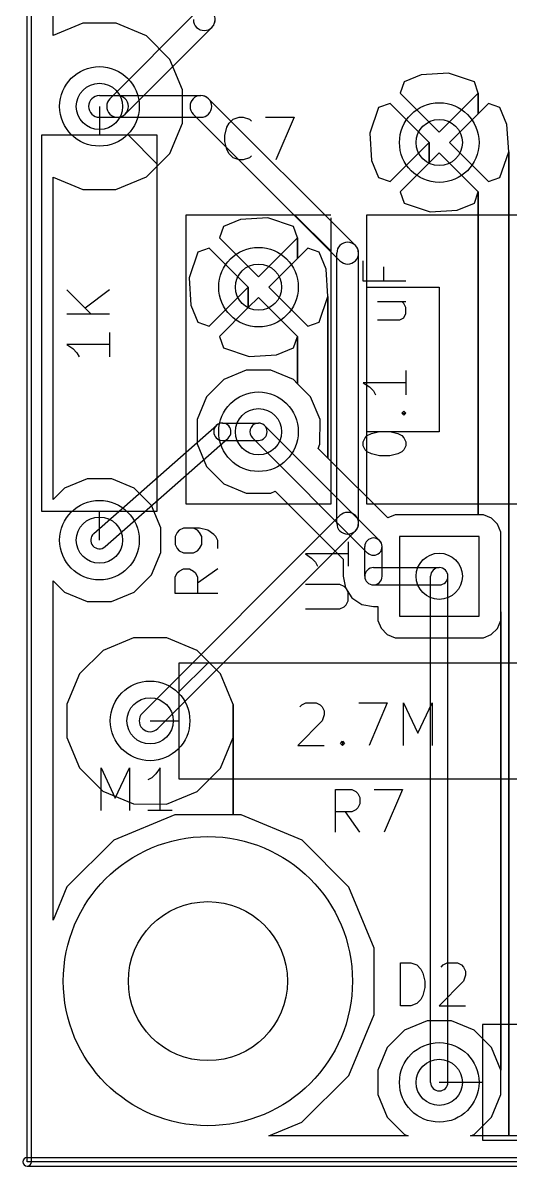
# Model space of a CAD drawing. Extents: x 10 to 410, y -287 to -10.
# Drawn here: x 162.49 to 171.04, y -150.57 to -130.49 of the extents above; entities that cross this region are included whole.
import ezdxf

# ---------------------------------------------------------------- set-up
doc = ezdxf.new("R2010")
doc.units = 0
doc.header["$MEASUREMENT"] = 0
doc.layers.add('Black', color=250, linetype='CONTINUOUS')
doc.layers.add('White', color=7, linetype='CONTINUOUS')

msp = doc.modelspace()

# ---------------------------------------------------------------- linework, layer by layer
at = {"layer": 'BLACK'}
for p, q in [((162.56, -150.495), (162.56, -112.395)), ((162.56, -150.495), (162.56, -112.395)), ((162.56, -150.495), (162.56, -112.395)), ((162.56, -150.495), (162.56, -112.395)), ((162.56, -150.495), (162.56, -112.395)), ((162.56, -150.495), (162.56, -112.395)), ((162.56, -150.495), (162.56, -112.395)), ((162.635, -150.495), (162.635, -112.395)), ((163.016, -130.709), (163.016, -129.794)), ((163.016, -130.709), (163.016, -129.794)), ((163.541, -130.492), (163.016, -130.709)), ((163.541, -130.492), (163.016, -130.709)), ((164.122, -130.493), (163.541, -130.492)), ((164.122, -130.493), (163.541, -130.492)), ((164.658, -130.716), (164.122, -130.493)), ((164.658, -130.716), (164.122, -130.493)), ((165.069, -131.127), (164.658, -130.716)), ((165.069, -131.127), (164.658, -130.716)), ((165.291, -131.664), (165.069, -131.127)), ((165.291, -131.664), (165.069, -131.127)), ((169.183, -131.523), (169.114, -131.723)), ((169.183, -131.523), (169.114, -131.723)), ((169.482, -131.399), (169.183, -131.523)), ((169.482, -131.399), (169.183, -131.523)), ((169.961, -131.369), (169.482, -131.399)), ((169.961, -131.369), (169.482, -131.399)), ((170.415, -131.523), (169.961, -131.369)), ((170.415, -131.523), (169.961, -131.369)), ((170.484, -131.723), (170.415, -131.523)), ((170.484, -131.723), (170.415, -131.523)), ((165.29, -132.245), (165.291, -131.664)), ((165.29, -132.245), (165.291, -131.664)), ((169.114, -131.723), (169.799, -132.408)), ((169.114, -131.723), (169.799, -132.408)), ((169.799, -132.408), (170.484, -131.723)), ((169.799, -132.408), (170.484, -131.723)), ((170.484, -132.083), (170.484, -131.723)), ((170.484, -131.723), (170.484, -132.083)), ((170.484, -132.083), (170.484, -131.723)), ((170.484, -131.723), (170.484, -132.083)), ((163.83, -131.953), (163.83, -132.461)), ((168.934, -131.903), (168.734, -131.972)), ((168.934, -131.903), (168.734, -131.972)), ((169.619, -132.588), (168.934, -131.903)), ((169.619, -132.588), (168.934, -131.903)), ((170.664, -131.903), (170.484, -132.083)), ((170.664, -131.903), (170.484, -132.083)), ((170.864, -131.972), (170.664, -131.903)), ((170.864, -131.972), (170.664, -131.903)), ((166.178, -132.177), (166.285, -132.142)), ((166.285, -132.142), (166.356, -132.142)), ((166.356, -132.142), (166.463, -132.177)), ((166.749, -132.142), (167.249, -132.142)), ((167.249, -132.142), (166.928, -132.892)), ((168.734, -131.972), (168.58, -132.426)), ((168.734, -131.972), (168.58, -132.426)), ((170.484, -132.083), (169.979, -132.588)), ((170.484, -132.083), (169.979, -132.588)), ((170.988, -132.271), (170.864, -131.972)), ((170.988, -132.271), (170.864, -131.972)), ((165.067, -132.781), (165.29, -132.245)), ((165.067, -132.781), (165.29, -132.245)), ((166.035, -132.463), (166.07, -132.32)), ((166.07, -132.32), (166.106, -132.249)), ((166.106, -132.249), (166.178, -132.177)), ((166.463, -132.177), (166.499, -132.213)), ((171.018, -132.75), (170.988, -132.271)), ((171.018, -132.75), (170.988, -132.271)), ((164.846, -132.461), (162.814, -132.461)), ((162.814, -132.461), (162.814, -139.065)), ((164.338, -132.461), (164.846, -132.969)), ((164.846, -139.065), (164.846, -132.461)), ((166.035, -132.57), (166.035, -132.463)), ((168.58, -132.426), (168.61, -132.905)), ((168.58, -132.426), (168.61, -132.905)), ((166.07, -132.713), (166.035, -132.57)), ((166.106, -132.784), (166.07, -132.713)), ((168.934, -133.273), (169.619, -132.588)), ((168.934, -133.273), (169.619, -132.588)), ((169.619, -132.947), (169.619, -132.588)), ((169.619, -132.588), (169.619, -132.947)), ((169.619, -132.947), (169.619, -132.588)), ((169.619, -132.588), (169.619, -132.947)), ((169.979, -132.588), (170.664, -133.273)), ((169.979, -132.588), (170.664, -133.273)), ((170.864, -133.204), (171.018, -132.75)), ((170.864, -133.204), (171.018, -132.75)), ((171.018, -150.039), (171.018, -132.75)), ((171.018, -132.75), (171.018, -150.039)), ((171.018, -150.039), (171.018, -132.75)), ((171.018, -132.75), (171.018, -150.039)), ((164.656, -133.192), (165.067, -132.781)), ((164.656, -133.192), (165.067, -132.781)), ((166.178, -132.856), (166.106, -132.784)), ((166.285, -132.892), (166.178, -132.856)), ((166.356, -132.892), (166.285, -132.892)), ((166.463, -132.856), (166.356, -132.892)), ((166.499, -132.82), (166.463, -132.856)), ((168.61, -132.905), (168.734, -133.204)), ((168.61, -132.905), (168.734, -133.204)), ((169.619, -132.947), (169.114, -133.453)), ((169.619, -132.947), (169.114, -133.453)), ((169.799, -132.768), (169.619, -132.947)), ((169.799, -132.768), (169.619, -132.947)), ((170.484, -133.453), (169.799, -132.768)), ((170.484, -133.453), (169.799, -132.768)), ((163.016, -138.86), (163.016, -133.196)), ((163.016, -133.196), (163.538, -133.413)), ((163.016, -138.86), (163.016, -133.196)), ((163.016, -133.196), (163.538, -133.413)), ((164.119, -133.414), (164.656, -133.192)), ((164.119, -133.414), (164.656, -133.192)), ((168.734, -133.204), (168.934, -133.273)), ((168.734, -133.204), (168.934, -133.273)), ((170.664, -133.273), (170.864, -133.204)), ((170.664, -133.273), (170.864, -133.204)), ((163.538, -133.413), (164.119, -133.414)), ((163.538, -133.413), (164.119, -133.414)), ((169.114, -133.453), (169.183, -133.653)), ((169.114, -133.453), (169.183, -133.653)), ((170.415, -133.653), (170.484, -133.453)), ((170.415, -133.653), (170.484, -133.453)), ((170.484, -139.128), (170.484, -133.453)), ((170.484, -133.453), (170.484, -139.128)), ((170.484, -139.128), (170.484, -133.453)), ((170.484, -133.453), (170.484, -139.128)), ((169.183, -133.653), (169.637, -133.807)), ((169.183, -133.653), (169.637, -133.807)), ((170.116, -133.777), (170.415, -133.653)), ((170.116, -133.777), (170.415, -133.653)), ((165.354, -138.938), (165.354, -133.858)), ((165.354, -133.858), (167.894, -133.858)), ((166.307, -133.939), (166.008, -134.063)), ((166.307, -133.939), (166.008, -134.063)), ((166.786, -133.909), (166.307, -133.939)), ((166.786, -133.909), (166.307, -133.939)), ((167.24, -134.063), (166.786, -133.909)), ((167.24, -134.063), (166.786, -133.909)), ((167.259, -133.858), (167.894, -134.493)), ((167.894, -133.909), (167.894, -138.938)), ((168.529, -133.858), (178.689, -133.858)), ((168.529, -138.938), (168.529, -133.858)), ((169.637, -133.807), (170.116, -133.777)), ((169.637, -133.807), (170.116, -133.777)), ((166.008, -134.063), (165.939, -134.263)), ((166.008, -134.063), (165.939, -134.263)), ((167.309, -134.263), (167.24, -134.063)), ((167.309, -134.263), (167.24, -134.063)), ((165.939, -134.263), (166.624, -134.948)), ((165.939, -134.263), (166.624, -134.948)), ((166.624, -134.948), (167.309, -134.263)), ((166.624, -134.948), (167.309, -134.263)), ((167.309, -134.623), (167.309, -134.263)), ((167.309, -134.263), (167.309, -134.623)), ((167.309, -134.623), (167.309, -134.263)), ((167.309, -134.263), (167.309, -134.623)), ((165.559, -134.512), (165.405, -134.966)), ((165.559, -134.512), (165.405, -134.966)), ((165.759, -134.443), (165.559, -134.512)), ((165.759, -134.443), (165.559, -134.512)), ((166.444, -135.128), (165.759, -134.443)), ((166.444, -135.128), (165.759, -134.443)), ((167.489, -134.443), (167.309, -134.623)), ((167.489, -134.443), (167.309, -134.623)), ((167.689, -134.512), (167.489, -134.443)), ((167.689, -134.512), (167.489, -134.443)), ((167.813, -134.811), (167.689, -134.512)), ((167.813, -134.811), (167.689, -134.512)), ((167.309, -134.623), (166.804, -135.128)), ((167.309, -134.623), (166.804, -135.128)), ((168.464, -135.023), (168.464, -134.666)), ((165.405, -134.966), (165.435, -135.445)), ((165.405, -134.966), (165.435, -135.445)), ((167.843, -135.29), (167.813, -134.811)), ((167.843, -135.29), (167.813, -134.811)), ((168.821, -134.773), (168.821, -135.023)), ((165.759, -135.813), (166.444, -135.128)), ((165.759, -135.813), (166.444, -135.128)), ((166.444, -135.487), (166.444, -135.128)), ((166.444, -135.128), (166.444, -135.487)), ((166.444, -135.487), (166.444, -135.128)), ((166.444, -135.128), (166.444, -135.487)), ((166.804, -135.128), (167.489, -135.813)), ((166.804, -135.128), (167.489, -135.813)), ((169.214, -135.023), (168.464, -135.023)), ((168.529, -135.128), (169.799, -135.128)), ((169.799, -135.128), (169.799, -137.668)), ((163.257, -135.174), (163.685, -135.602)), ((164.007, -135.174), (163.578, -135.495)), ((166.624, -135.308), (166.444, -135.487)), ((166.624, -135.308), (166.444, -135.487)), ((167.309, -135.993), (166.624, -135.308)), ((167.309, -135.993), (166.624, -135.308)), ((167.689, -135.744), (167.843, -135.29)), ((167.689, -135.744), (167.843, -135.29)), ((167.843, -138.133), (167.843, -135.29)), ((167.843, -135.29), (167.843, -138.133)), ((167.843, -138.133), (167.843, -135.29)), ((167.843, -135.29), (167.843, -138.133)), ((165.435, -135.445), (165.559, -135.744)), ((165.435, -135.445), (165.559, -135.744)), ((166.444, -135.487), (165.939, -135.993)), ((166.444, -135.487), (165.939, -135.993)), ((168.714, -135.38), (169.214, -135.38)), ((169.178, -135.416), (169.142, -135.38)), ((169.214, -135.487), (169.178, -135.416)), ((169.214, -135.594), (169.214, -135.487)), ((164.007, -135.602), (163.257, -135.602)), ((165.559, -135.744), (165.759, -135.813)), ((165.559, -135.744), (165.759, -135.813)), ((167.489, -135.813), (167.689, -135.744)), ((167.489, -135.813), (167.689, -135.744)), ((168.714, -135.702), (169.106, -135.702)), ((169.106, -135.702), (169.178, -135.666)), ((169.178, -135.666), (169.214, -135.594)), ((164.007, -135.924), (164.007, -136.352)), ((164.007, -136.138), (163.257, -136.138)), ((163.257, -136.138), (163.364, -136.209)), ((165.939, -135.993), (166.008, -136.193)), ((165.939, -135.993), (166.008, -136.193)), ((167.24, -136.193), (167.309, -135.993)), ((167.24, -136.193), (167.309, -135.993)), ((167.309, -136.826), (167.309, -135.993)), ((167.309, -135.993), (167.309, -136.826)), ((167.309, -136.826), (167.309, -135.993)), ((167.309, -135.993), (167.309, -136.826)), ((163.364, -136.209), (163.435, -136.281)), ((163.435, -136.281), (163.471, -136.352)), ((166.008, -136.193), (166.462, -136.347)), ((166.008, -136.193), (166.462, -136.347)), ((166.462, -136.347), (166.941, -136.317)), ((166.462, -136.347), (166.941, -136.317)), ((166.941, -136.317), (167.24, -136.193)), ((166.941, -136.317), (167.24, -136.193)), ((166.013, -136.752), (165.709, -137.056)), ((166.013, -136.752), (165.709, -137.056)), ((166.41, -136.588), (166.013, -136.752)), ((166.41, -136.588), (166.013, -136.752)), ((166.84, -136.589), (166.41, -136.588)), ((166.84, -136.589), (166.41, -136.588)), ((167.236, -136.753), (166.84, -136.589)), ((167.236, -136.753), (166.84, -136.589)), ((167.309, -136.826), (167.236, -136.753)), ((167.309, -136.826), (167.236, -136.753)), ((169.214, -136.594), (169.214, -137.023)), ((167.54, -137.057), (167.309, -136.826)), ((167.54, -137.057), (167.309, -136.826)), ((169.214, -136.809), (168.464, -136.809)), ((168.464, -136.809), (168.571, -136.88)), ((168.571, -136.88), (168.642, -136.952)), ((168.642, -136.952), (168.678, -137.023)), ((165.709, -137.056), (165.545, -137.452)), ((165.709, -137.056), (165.545, -137.452)), ((167.704, -137.454), (167.54, -137.057)), ((167.704, -137.454), (167.54, -137.057)), ((169.142, -137.344), (169.178, -137.309)), ((169.178, -137.38), (169.142, -137.344)), ((169.142, -137.344), (169.214, -137.344)), ((169.178, -137.309), (169.214, -137.344)), ((169.214, -137.344), (169.178, -137.38)), ((165.545, -137.452), (165.544, -137.882)), ((165.545, -137.452), (165.544, -137.882)), ((168.751, -139.579), (166.732, -137.56)), ((167.703, -137.884), (167.704, -137.454)), ((167.703, -137.884), (167.704, -137.454)), ((168.535, -139.795), (166.516, -137.776)), ((168.464, -137.844), (168.499, -137.773)), ((168.499, -137.773), (168.535, -137.737)), ((169.799, -137.668), (168.529, -137.668)), ((168.535, -137.737), (168.606, -137.702)), ((168.606, -137.702), (168.749, -137.666)), ((168.749, -137.666), (168.928, -137.666)), ((168.928, -137.666), (169.071, -137.702)), ((169.071, -137.702), (169.142, -137.737)), ((169.142, -137.737), (169.178, -137.773)), ((169.178, -137.773), (169.214, -137.844)), ((165.544, -137.882), (165.708, -138.279)), ((165.544, -137.882), (165.708, -138.279)), ((167.671, -137.961), (167.703, -137.884)), ((167.671, -137.961), (167.703, -137.884)), ((167.843, -138.133), (167.671, -137.961)), ((167.843, -138.133), (167.671, -137.961)), ((168.464, -137.916), (168.464, -137.844)), ((168.499, -137.987), (168.464, -137.916)), ((169.214, -137.916), (169.178, -137.987)), ((169.214, -137.844), (169.214, -137.916)), ((168.893, -139.183), (167.843, -138.133)), ((168.893, -139.183), (167.843, -138.133)), ((168.535, -138.023), (168.499, -137.987)), ((168.606, -138.059), (168.535, -138.023)), ((168.749, -138.094), (168.606, -138.059)), ((168.928, -138.094), (168.749, -138.094)), ((169.071, -138.059), (168.928, -138.094)), ((169.142, -138.023), (169.071, -138.059)), ((169.178, -137.987), (169.142, -138.023)), ((165.708, -138.279), (166.012, -138.583)), ((165.708, -138.279), (166.012, -138.583)), ((163.616, -138.493), (163.219, -138.657)), ((163.616, -138.493), (163.219, -138.657)), ((164.046, -138.494), (163.616, -138.493)), ((164.046, -138.494), (163.616, -138.493)), ((164.442, -138.658), (164.046, -138.494)), ((164.442, -138.658), (164.046, -138.494)), ((166.012, -138.583), (166.408, -138.747)), ((166.012, -138.583), (166.408, -138.747)), ((163.219, -138.657), (163.016, -138.86)), ((163.219, -138.657), (163.016, -138.86)), ((164.746, -138.962), (164.442, -138.658)), ((164.746, -138.962), (164.442, -138.658)), ((166.408, -138.747), (166.838, -138.748)), ((166.408, -138.747), (166.838, -138.748)), ((166.838, -138.748), (166.917, -138.715)), ((166.838, -138.748), (166.917, -138.715)), ((166.917, -138.715), (168.11, -139.908)), ((166.917, -138.715), (168.11, -139.908)), ((164.91, -139.359), (164.746, -138.962)), ((164.91, -139.359), (164.746, -138.962)), ((167.894, -138.938), (165.354, -138.938)), ((178.689, -138.938), (168.529, -138.938)), ((162.814, -139.065), (163.83, -139.065)), ((163.83, -139.573), (163.83, -139.065)), ((163.83, -139.065), (164.846, -139.065)), ((169.025, -139.128), (168.893, -139.183)), ((169.025, -139.128), (168.893, -139.183)), ((170.422, -139.128), (169.025, -139.128)), ((170.422, -139.128), (169.025, -139.128)), ((170.484, -139.128), (170.422, -139.128)), ((170.484, -139.128), (170.422, -139.128)), ((170.574, -139.129), (170.484, -139.128)), ((170.574, -139.129), (170.484, -139.128)), ((170.714, -139.187), (170.574, -139.129)), ((170.714, -139.187), (170.574, -139.129)), ((164.909, -139.789), (164.91, -139.359)), ((164.909, -139.789), (164.91, -139.359)), ((165.304, -139.365), (165.233, -139.4)), ((165.59, -139.365), (165.304, -139.365)), ((165.554, -139.4), (165.483, -139.365)), ((165.733, -139.4), (165.59, -139.365)), ((170.821, -139.294), (170.714, -139.187)), ((170.821, -139.294), (170.714, -139.187)), ((170.879, -139.434), (170.821, -139.294)), ((170.879, -139.434), (170.821, -139.294)), ((165.197, -139.436), (165.162, -139.508)), ((165.162, -139.508), (165.162, -139.65)), ((165.233, -139.4), (165.197, -139.436)), ((165.59, -139.436), (165.554, -139.4)), ((165.626, -139.508), (165.59, -139.436)), ((165.626, -139.65), (165.626, -139.508)), ((165.84, -139.472), (165.733, -139.4)), ((165.876, -139.508), (165.84, -139.472)), ((165.912, -139.579), (165.876, -139.508)), ((165.912, -139.722), (165.912, -139.579)), ((169.1, -139.51), (169.1, -140.906)), ((170.498, -139.51), (169.1, -139.51)), ((169.1, -139.51), (169.1, -140.906)), ((170.498, -139.51), (169.1, -139.51)), ((169.1, -139.51), (169.1, -140.906)), ((170.498, -139.51), (169.1, -139.51)), ((170.498, -140.906), (170.498, -139.51)), ((170.498, -140.906), (170.498, -139.51)), ((170.498, -140.906), (170.498, -139.51)), ((170.879, -140.831), (170.879, -139.434)), ((170.879, -140.831), (170.879, -139.434)), ((165.162, -139.65), (165.197, -139.722)), ((165.197, -139.722), (165.233, -139.758)), ((165.233, -139.758), (165.304, -139.793)), ((165.483, -139.793), (165.554, -139.758)), ((165.554, -139.758), (165.59, -139.722)), ((165.59, -139.722), (165.626, -139.65)), ((168.198, -139.601), (168.198, -140.029)), ((168.491, -140.208), (168.491, -139.687)), ((168.795, -140.208), (168.795, -139.687)), ((164.745, -140.185), (164.909, -139.789)), ((164.745, -140.185), (164.909, -139.789)), ((165.304, -139.793), (165.483, -139.793)), ((168.198, -139.815), (167.448, -139.815)), ((167.448, -139.815), (167.555, -139.887)), ((167.555, -139.887), (167.626, -139.958)), ((167.626, -139.958), (167.662, -140.029)), ((168.11, -139.908), (168.11, -140.208)), ((168.11, -139.908), (168.11, -140.208)), ((164.441, -140.489), (164.745, -140.185)), ((164.441, -140.489), (164.745, -140.185)), ((165.162, -140.222), (165.197, -140.15)), ((165.197, -140.15), (165.233, -140.115)), ((165.233, -140.115), (165.304, -140.079)), ((165.304, -140.079), (165.412, -140.079)), ((165.412, -140.079), (165.483, -140.115)), ((165.483, -140.115), (165.519, -140.15)), ((165.519, -140.15), (165.554, -140.222)), ((165.912, -140.079), (165.554, -140.329)), ((168.643, -140.056), (169.799, -140.056)), ((163.016, -146.251), (163.016, -140.285)), ((163.016, -140.285), (163.218, -140.488)), ((163.016, -146.251), (163.016, -140.285)), ((163.016, -140.285), (163.218, -140.488)), ((165.162, -140.508), (165.162, -140.222)), ((165.554, -140.222), (165.554, -140.508)), ((168.055, -140.351), (167.448, -140.351)), ((168.126, -140.387), (168.055, -140.351)), ((168.11, -140.208), (168.15, -140.412)), ((168.11, -140.208), (168.15, -140.412)), ((168.162, -140.422), (168.126, -140.387)), ((168.643, -140.36), (169.799, -140.36)), ((163.218, -140.488), (163.614, -140.652)), ((163.218, -140.488), (163.614, -140.652)), ((164.044, -140.653), (164.441, -140.489)), ((164.044, -140.653), (164.441, -140.489)), ((165.912, -140.508), (165.162, -140.508)), ((168.15, -140.412), (168.266, -140.585)), ((168.15, -140.412), (168.266, -140.585)), ((168.198, -140.494), (168.162, -140.422)), ((168.198, -140.637), (168.198, -140.494)), ((168.266, -140.585), (168.439, -140.701)), ((168.266, -140.585), (168.439, -140.701)), ((163.614, -140.652), (164.044, -140.653)), ((163.614, -140.652), (164.044, -140.653)), ((167.448, -140.779), (168.055, -140.779)), ((168.055, -140.779), (168.126, -140.744)), ((168.126, -140.744), (168.162, -140.708)), ((168.162, -140.708), (168.198, -140.637)), ((168.439, -140.701), (168.643, -140.741)), ((168.439, -140.701), (168.643, -140.741)), ((168.643, -140.741), (168.719, -140.741)), ((168.643, -140.741), (168.719, -140.741)), ((168.719, -140.741), (168.719, -140.982)), ((168.719, -140.741), (168.719, -140.982)), ((168.719, -140.982), (168.777, -141.122)), ((168.719, -140.982), (168.777, -141.122)), ((169.1, -140.906), (170.498, -140.906)), ((169.1, -140.906), (170.498, -140.906)), ((169.1, -140.906), (170.498, -140.906)), ((170.82, -141.123), (170.878, -140.983)), ((170.82, -141.123), (170.878, -140.983)), ((170.878, -140.983), (170.879, -140.831)), ((170.878, -140.983), (170.879, -140.831)), ((170.879, -148.884), (170.879, -140.831)), ((170.879, -140.831), (170.879, -148.884)), ((170.879, -148.884), (170.879, -140.831)), ((170.879, -140.831), (170.879, -148.884)), ((168.777, -141.122), (168.884, -141.229)), ((168.777, -141.122), (168.884, -141.229)), ((170.713, -141.23), (170.82, -141.123)), ((170.713, -141.23), (170.82, -141.123)), ((164.43, -141.287), (163.893, -141.509)), ((164.43, -141.287), (163.893, -141.509)), ((165.011, -141.288), (164.43, -141.287)), ((165.011, -141.288), (164.43, -141.287)), ((165.547, -141.511), (165.011, -141.288)), ((165.547, -141.511), (165.011, -141.288)), ((168.884, -141.229), (169.024, -141.287)), ((168.884, -141.229), (169.024, -141.287)), ((169.024, -141.287), (169.176, -141.288)), ((169.024, -141.287), (169.176, -141.288)), ((169.176, -141.288), (170.573, -141.288)), ((169.176, -141.288), (170.573, -141.288)), ((170.573, -141.288), (170.713, -141.23)), ((170.573, -141.288), (170.713, -141.23)), ((163.893, -141.509), (163.482, -141.92)), ((163.893, -141.509), (163.482, -141.92)), ((165.958, -141.922), (165.547, -141.511)), ((165.958, -141.922), (165.547, -141.511)), ((171.831, -141.732), (165.227, -141.732)), ((165.227, -141.732), (165.227, -143.764)), ((165.227, -142.24), (165.735, -141.732)), ((163.482, -141.92), (163.259, -142.456)), ((163.482, -141.92), (163.259, -142.456)), ((166.18, -142.459), (165.958, -141.922)), ((166.18, -142.459), (165.958, -141.922)), ((163.259, -142.456), (163.258, -143.037)), ((163.259, -142.456), (163.258, -143.037)), ((166.179, -143.04), (166.18, -142.459)), ((166.179, -143.04), (166.18, -142.459)), ((166.18, -144.399), (166.18, -142.459)), ((166.18, -142.459), (166.18, -144.399)), ((166.18, -144.399), (166.18, -142.459)), ((166.18, -142.459), (166.18, -144.399)), ((167.35, -142.5), (167.386, -142.464)), ((167.386, -142.464), (167.458, -142.429)), ((167.458, -142.429), (167.636, -142.429)), ((167.636, -142.429), (167.708, -142.464)), ((167.708, -142.464), (167.743, -142.5)), ((167.743, -142.5), (167.779, -142.571)), ((167.779, -142.571), (167.779, -142.643)), ((168.386, -142.429), (168.886, -142.429)), ((168.886, -142.429), (168.565, -143.179)), ((169.172, -143.179), (169.172, -142.429)), ((169.172, -142.429), (169.422, -142.964)), ((169.422, -142.964), (169.672, -142.429)), ((169.672, -142.429), (169.672, -143.179)), ((164.719, -142.748), (165.227, -142.748)), ((167.743, -142.75), (167.315, -143.179)), ((167.779, -142.643), (167.743, -142.75)), ((163.258, -143.037), (163.48, -143.574)), ((163.258, -143.037), (163.48, -143.574)), ((165.956, -143.576), (166.179, -143.04)), ((165.956, -143.576), (166.179, -143.04)), ((167.315, -143.179), (167.779, -143.179)), ((168.065, -143.143), (168.1, -143.107)), ((168.1, -143.179), (168.065, -143.143)), ((168.1, -143.107), (168.136, -143.143)), ((168.1, -143.107), (168.1, -143.179)), ((168.136, -143.143), (168.1, -143.179)), ((163.48, -143.574), (163.891, -143.985)), ((163.48, -143.574), (163.891, -143.985)), ((163.858, -144.322), (163.858, -143.572)), ((163.858, -143.572), (164.108, -144.107)), ((164.108, -144.107), (164.358, -143.572)), ((164.358, -143.572), (164.358, -144.322)), ((164.894, -143.572), (164.822, -143.679)), ((164.894, -144.322), (164.894, -143.572)), ((165.545, -143.987), (165.956, -143.576)), ((165.545, -143.987), (165.956, -143.576)), ((164.751, -143.75), (164.679, -143.786)), ((164.822, -143.679), (164.751, -143.75)), ((165.227, -143.764), (171.831, -143.764)), ((163.891, -143.985), (164.427, -144.208)), ((163.891, -143.985), (164.427, -144.208)), ((165.008, -144.209), (165.545, -143.987)), ((165.008, -144.209), (165.545, -143.987)), ((167.975, -144.703), (167.975, -143.953)), ((167.975, -143.953), (168.261, -143.953)), ((168.261, -143.953), (168.333, -143.988)), ((168.333, -143.988), (168.368, -144.024)), ((168.654, -143.953), (169.154, -143.953)), ((169.154, -143.953), (168.833, -144.703)), ((168.368, -144.024), (168.404, -144.095)), ((168.404, -144.203), (168.368, -144.274)), ((168.404, -144.095), (168.404, -144.203)), ((165.157, -144.398), (164.083, -144.842)), ((165.157, -144.398), (164.083, -144.842)), ((164.427, -144.208), (165.008, -144.209)), ((164.427, -144.208), (165.008, -144.209)), ((165.108, -144.322), (164.679, -144.322)), ((166.18, -144.399), (165.157, -144.398)), ((166.18, -144.399), (165.157, -144.398)), ((166.319, -144.4), (166.18, -144.399)), ((166.319, -144.4), (166.18, -144.399)), ((167.392, -144.845), (166.319, -144.4)), ((167.392, -144.845), (166.319, -144.4)), ((168.261, -144.345), (167.975, -144.345)), ((168.404, -144.703), (168.154, -144.345)), ((168.333, -144.31), (168.261, -144.345)), ((168.368, -144.274), (168.333, -144.31)), ((164.083, -144.842), (163.26, -145.663)), ((164.083, -144.842), (163.26, -145.663)), ((168.213, -145.668), (167.392, -144.845)), ((168.213, -145.668), (167.392, -144.845)), ((163.26, -145.663), (163.016, -146.251)), ((163.26, -145.663), (163.016, -146.251)), ((168.657, -146.742), (168.213, -145.668)), ((168.657, -146.742), (168.213, -145.668)), ((168.655, -147.904), (168.657, -146.742)), ((168.655, -147.904), (168.657, -146.742)), ((169.118, -147.751), (169.118, -147.001)), ((169.118, -147.001), (169.297, -147.001)), ((169.297, -147.001), (169.404, -147.036)), ((169.868, -147.036), (169.94, -147.001)), ((169.94, -147.001), (170.118, -147.001)), ((170.118, -147.001), (170.19, -147.036)), ((169.404, -147.036), (169.476, -147.108)), ((169.476, -147.108), (169.511, -147.179)), ((169.511, -147.179), (169.547, -147.322)), ((169.833, -147.072), (169.868, -147.036)), ((170.19, -147.036), (170.226, -147.072)), ((170.226, -147.072), (170.261, -147.143)), ((170.261, -147.215), (170.226, -147.322)), ((170.261, -147.143), (170.261, -147.215)), ((169.547, -147.322), (169.547, -147.429)), ((170.226, -147.322), (169.797, -147.751)), ((169.511, -147.572), (169.476, -147.643)), ((169.547, -147.429), (169.511, -147.572)), ((169.297, -147.751), (169.118, -147.751)), ((169.404, -147.715), (169.297, -147.751)), ((169.476, -147.643), (169.404, -147.715)), ((169.797, -147.751), (170.261, -147.751)), ((168.21, -148.977), (168.655, -147.904)), ((168.21, -148.977), (168.655, -147.904)), ((169.585, -148.018), (169.188, -148.182)), ((169.585, -148.018), (169.188, -148.182)), ((170.015, -148.019), (169.585, -148.018)), ((170.015, -148.019), (169.585, -148.018)), ((170.411, -148.183), (170.015, -148.019)), ((170.411, -148.183), (170.015, -148.019)), ((169.188, -148.182), (168.884, -148.486)), ((169.188, -148.182), (168.884, -148.486)), ((170.715, -148.487), (170.411, -148.183)), ((170.715, -148.487), (170.411, -148.183)), ((176.657, -148.082), (170.561, -148.082)), ((170.561, -148.082), (170.561, -149.098)), ((168.884, -148.486), (168.72, -148.882)), ((168.884, -148.486), (168.72, -148.882)), ((170.879, -148.884), (170.715, -148.487)), ((170.879, -148.884), (170.715, -148.487)), ((167.387, -149.798), (168.21, -148.977)), ((167.387, -149.798), (168.21, -148.977)), ((168.72, -148.882), (168.719, -149.312)), ((168.72, -148.882), (168.719, -149.312)), ((170.878, -149.314), (170.879, -148.884)), ((170.878, -149.314), (170.879, -148.884)), ((170.879, -148.884), (170.879, -148.884)), ((170.879, -148.884), (170.879, -148.884)), ((170.561, -149.098), (169.799, -149.098)), ((170.561, -149.098), (170.561, -150.114)), ((168.719, -149.312), (168.883, -149.709)), ((168.719, -149.312), (168.883, -149.709)), ((170.714, -149.71), (170.878, -149.314)), ((170.714, -149.71), (170.878, -149.314)), ((166.803, -150.039), (167.387, -149.798)), ((166.803, -150.039), (167.387, -149.798)), ((168.883, -149.709), (169.187, -150.013)), ((168.883, -149.709), (169.187, -150.013)), ((170.41, -150.014), (170.714, -149.71)), ((170.41, -150.014), (170.714, -149.71)), ((169.187, -150.013), (169.25, -150.039)), ((169.187, -150.013), (169.25, -150.039)), ((170.348, -150.039), (170.41, -150.014)), ((170.348, -150.039), (170.41, -150.014)), ((169.25, -150.039), (166.803, -150.039)), ((169.25, -150.039), (166.803, -150.039)), ((171.018, -150.039), (170.348, -150.039)), ((171.018, -150.039), (170.348, -150.039)), ((170.561, -150.114), (176.657, -150.114)), ((173.419, -150.039), (171.018, -150.039)), ((173.419, -150.039), (171.018, -150.039)), ((162.56, -150.42), (245.11, -150.42)), ((245.11, -150.495), (162.56, -150.495)), ((245.11, -150.495), (162.56, -150.495)), ((245.11, -150.495), (162.56, -150.495)), ((245.11, -150.495), (162.56, -150.495)), ((245.11, -150.495), (162.56, -150.495)), ((245.11, -150.495), (162.56, -150.495)), ((245.11, -150.495), (162.56, -150.495)), ((162.56, -150.57), (245.11, -150.57))]:
    msp.add_line(p, q, dxfattribs=at)
for centre, radius in [((163.83, -131.953), 0.699), ((163.83, -131.953), 0.699), ((163.83, -131.953), 0.699), ((169.799, -132.588), 0.699), ((169.799, -132.588), 0.699), ((169.799, -132.588), 0.699), ((166.624, -135.128), 0.699), ((166.624, -135.128), 0.699), ((166.624, -135.128), 0.699), ((166.624, -137.668), 0.699), ((166.624, -137.668), 0.699), ((166.624, -137.668), 0.699), ((163.83, -139.573), 0.699), ((163.83, -139.573), 0.699), ((163.83, -139.573), 0.699), ((164.719, -142.748), 0.699), ((164.719, -142.748), 0.699), ((164.719, -142.748), 0.699), ((165.735, -147.32), 2.54), ((165.735, -147.32), 2.54), ((165.735, -147.32), 2.54), ((169.799, -149.098), 0.699), ((169.799, -149.098), 0.699), ((169.799, -149.098), 0.699)]:
    msp.add_circle(centre, radius, dxfattribs=at)
for centre, radius, start, end in [((166.624, -137.668), 0.152, 405, 585), ((168.643, -139.687), 0.152, 360, 540), ((168.643, -139.687), 0.152, 225, 405), ((168.643, -140.208), 0.152, 90, 270), ((169.799, -140.208), 0.152, 270, 450), ((168.643, -140.208), 0.152, 180, 360), ((162.56, -150.495), 0.0749, 90, 270), ((162.56, -150.495), 0.0749, 180, 360)]:
    msp.add_arc(centre, radius, start, end, dxfattribs=at)
at = {"layer": 'WHITE'}
for p, q in [((162.635, -150.495), (162.635, -112.395)), ((164.013, -131.818), (165.537, -130.294)), ((164.282, -132.088), (165.806, -130.564)), ((163.83, -131.762), (164.147, -131.762)), ((163.83, -131.762), (165.612, -131.762)), ((165.746, -131.818), (168.325, -134.397)), ((163.83, -132.143), (164.147, -132.143)), ((163.83, -132.143), (165.612, -132.143)), ((165.477, -132.088), (168.055, -134.666)), ((167.999, -139.277), (167.999, -134.531)), ((168.38, -139.277), (168.38, -134.531)), ((163.729, -139.458), (165.889, -137.554)), ((165.989, -137.516), (166.624, -137.516)), ((163.93, -139.687), (166.09, -137.783)), ((165.989, -137.82), (166.624, -137.82)), ((168.055, -139.142), (164.584, -142.613)), ((168.325, -139.412), (164.854, -142.883)), ((169.1, -139.51), (169.1, -140.906)), ((170.498, -139.51), (169.1, -139.51)), ((170.498, -140.906), (170.498, -139.51)), ((169.647, -149.098), (169.647, -140.208)), ((169.951, -149.098), (169.951, -140.208)), ((169.1, -140.906), (170.498, -140.906)), ((162.56, -150.42), (245.11, -150.42)), ((162.56, -150.57), (245.11, -150.57))]:
    msp.add_line(p, q, dxfattribs=at)
for centre, radius in [((163.83, -131.953), 0.699), ((163.83, -131.953), 0.406), ((169.799, -132.588), 0.699), ((169.799, -132.588), 0.406), ((166.624, -135.128), 0.699), ((166.624, -135.128), 0.406), ((166.624, -137.668), 0.699), ((166.624, -137.668), 0.406), ((163.83, -139.573), 0.699), ((163.83, -139.573), 0.406), ((169.799, -140.208), 0.406), ((164.719, -142.748), 0.699), ((164.719, -142.748), 0.406), ((165.735, -147.32), 2.54), ((165.735, -147.32), 1.397), ((169.799, -149.098), 0.699), ((169.799, -149.098), 0.406)]:
    msp.add_circle(centre, radius, dxfattribs=at)
for centre, radius, start, end in [((165.671, -130.429), 0.191, 315, 495), ((165.671, -130.429), 0.191, 180, 360), ((163.83, -131.953), 0.191, 90, 270), ((163.83, -131.953), 0.191, 90, 270), ((164.148, -131.953), 0.191, 135, 315), ((164.147, -131.953), 0.191, 270, 450), ((165.612, -131.953), 0.191, 45, 225), ((165.612, -131.953), 0.191, 270, 450), ((168.19, -134.531), 0.191, 360, 540), ((168.19, -134.531), 0.191, 225, 405), ((165.989, -137.668), 0.152, 90, 270), ((165.989, -137.668), 0.152, 311.4, 491.4), ((166.624, -137.668), 0.152, 270, 450), ((168.19, -139.277), 0.191, -45, 135), ((168.19, -139.277), 0.191, 180, 360), ((163.83, -139.573), 0.152, 131.4, 311.4), ((169.799, -140.208), 0.152, 360, 540), ((164.719, -142.748), 0.191, 135, 315), ((169.799, -149.098), 0.152, 180, 360), ((162.56, -150.495), 0.0749, 90, 270), ((162.56, -150.495), 0.0749, 180, 360)]:
    msp.add_arc(centre, radius, start, end, dxfattribs=at)

doc.saveas('drawing.dxf')
